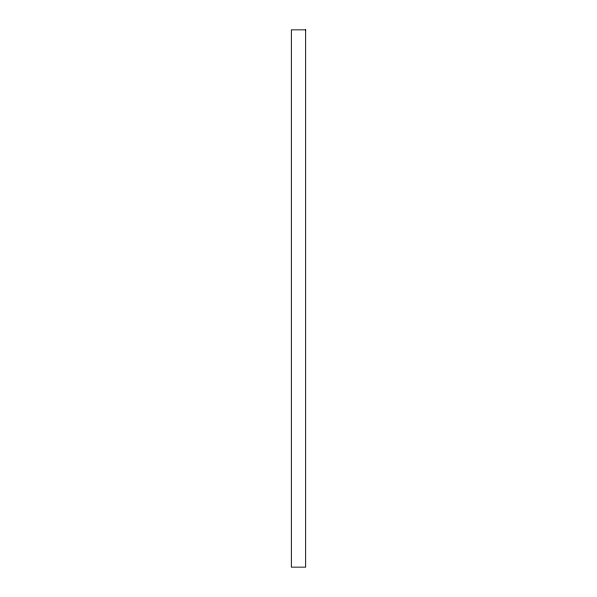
<?xml version="1.0" encoding="UTF-8"?>
<svg xmlns="http://www.w3.org/2000/svg" width="597" height="597" viewBox="0 0 597 597"><rect width="100%" height="100%" fill="white"/><g stroke="black" fill="none" stroke-linecap="round" stroke-linejoin="round"><path stroke-width="0.9" d="M305.664 29.85L291.336 29.85L291.336 567.15L305.664 567.15L305.664 29.85"/></g></svg>
